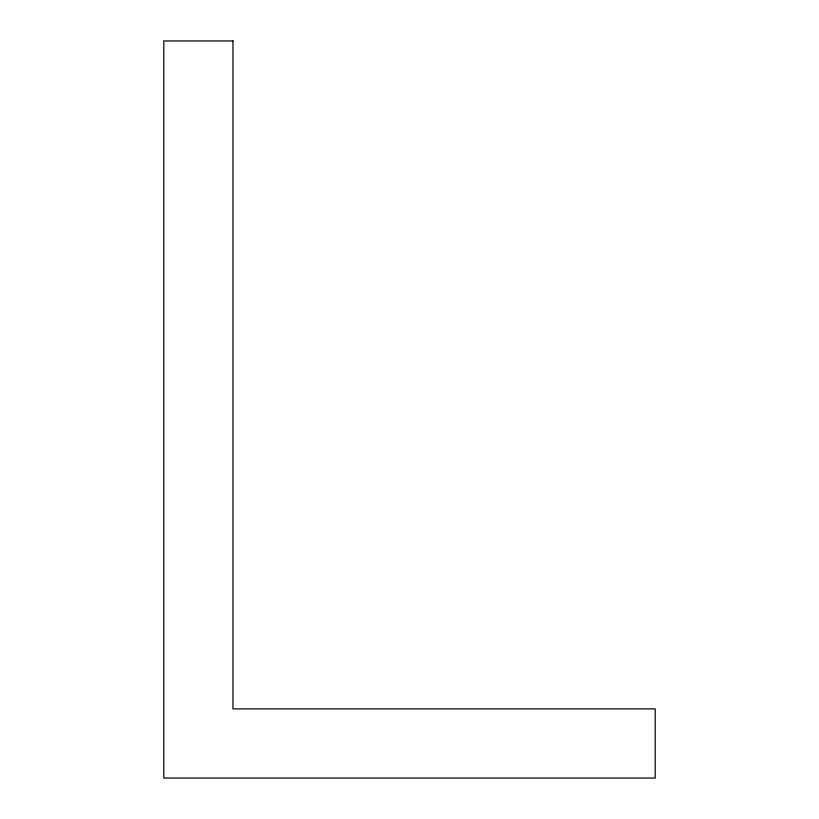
<?xml version="1.0" encoding="UTF-8"?>
<svg xmlns="http://www.w3.org/2000/svg" width="819" height="819" viewBox="0 0 819 819"><rect width="100%" height="100%" fill="white"/><g stroke="black" fill="none" stroke-linecap="round" stroke-linejoin="round"><path stroke-width="1.23" d="M232.965 40.95L163.8 40.95L163.8 778.05L655.2 778.05L655.2 708.885L232.965 708.885L232.965 40.95"/></g></svg>
